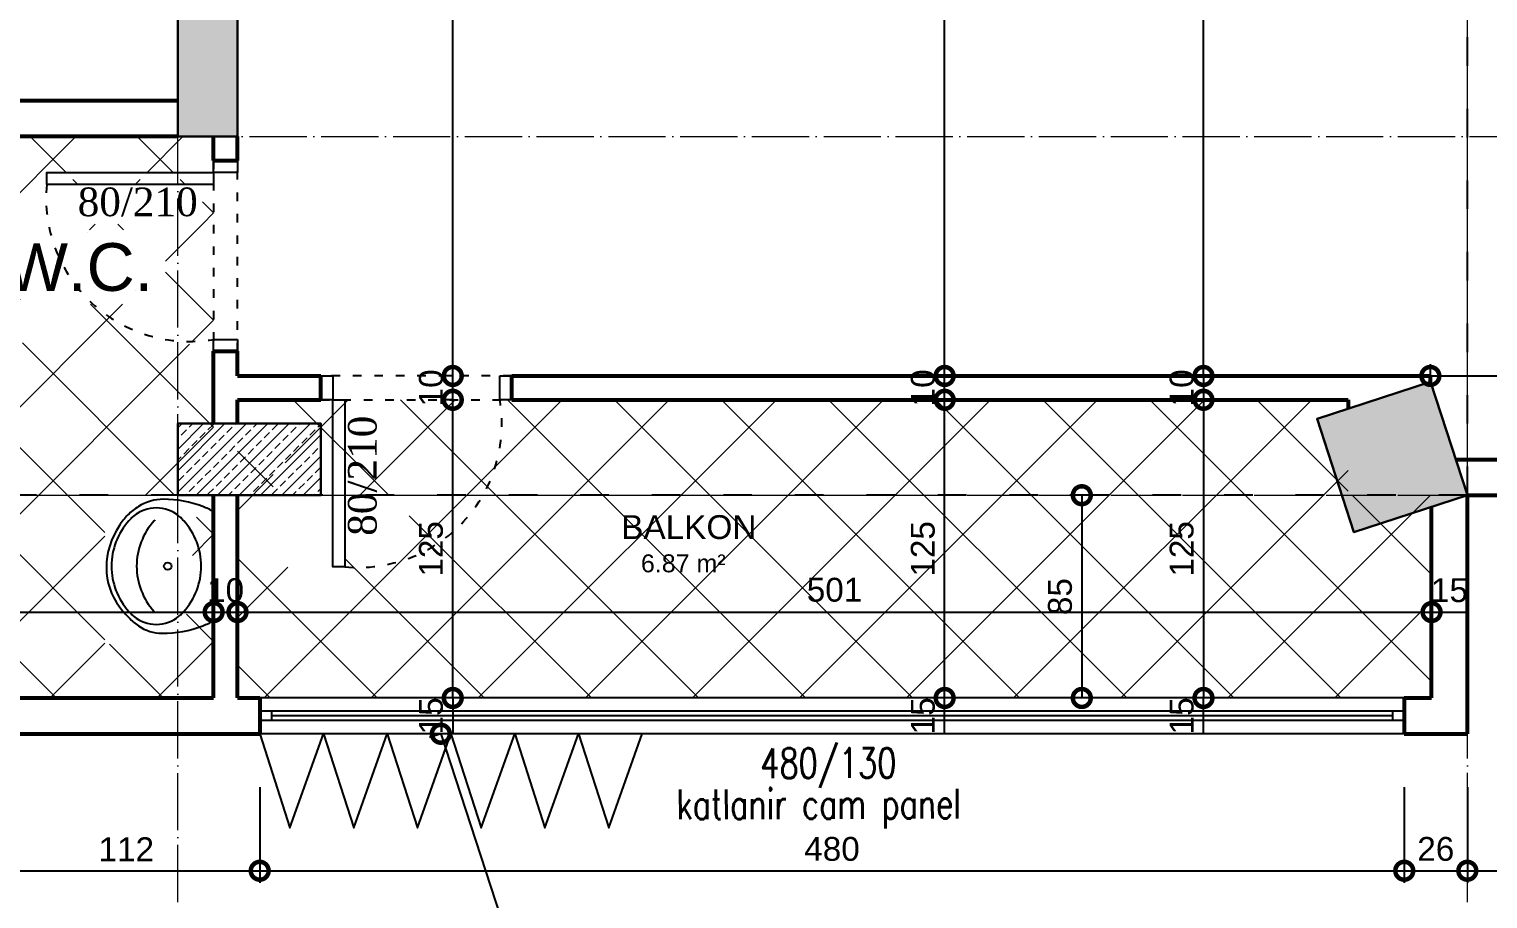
# Model space of a CAD drawing. Header units: millimetres. Extents: x 7519 to 33116, y -1769 to 3101.
# Drawn here: x 19507 to 20119, y 1234 to 1598 of the extents above; entities that cross this region are included whole.
import ezdxf

# ---------------------------------------------------------------- set-up
doc = ezdxf.new("R2010")
doc.units = ezdxf.units.MM
doc.linetypes.add('ACAD_ISO03W100', pattern=[30, 12, -18])
doc.linetypes.add('ACAD_ISO04W100', pattern=[30, 24, -3, 0, -3])
for name, color, linetype, lineweight in [('duvar', 145, 'Continuous', 53), ('iç ölçü x', 20, 'Continuous', 9), ('KAPI', 42, 'Continuous', 25), ('kolon', 1, 'Continuous', 30), ('tarama', 157, 'Continuous', 15), ('çizgi', 234, 'Continuous', 9)]:
    doc.layers.add(name, color=color, linetype=linetype, lineweight=lineweight)
for name, color, linetype in [('PENC3', 24, 'Continuous'), ('TF', 6, 'Continuous'), ('yazı', 253, 'Continuous')]:
    doc.layers.add(name, color=color, linetype=linetype)
doc.styles.add('ARIAL', font='arial.ttf', dxfattribs={"height": 10})
doc.styles.add('DIMST', font='simplex.shx', dxfattribs={"width": 0.5, "height": 11})
doc.styles.get("Standard").update_dxf_attribs({"font": 'arial.ttf'})
doc.styles.add('TÜRKÇE', font='times.ttf')
doc.dimstyles.new('KESİT', dxfattribs={"dimscale": 0, "dimtxt": 10, "dimasz": 15, "dimexe": 5, "dimexo": 5, "dimgap": 4, "dimtad": 1, "dimdec": 0, "dimdsep": 46, "dimtxsty": 'ARIAL', "dimblk": 'DOTSMALL', "dimcen": -2, "dimclrd": 256, "dimclre": 8, "dimclrt": 4, "dimadec": 0, "dimazin": 0, "dimtfac": 0.533333, "dimtdec": 0, "dimtix": 1, "dimtmove": 2, "dimatfit": 3, "dimldrblk": 'DOTSMALL', "dimfxl": 35, "dimfxlon": 1, "dimtolj": 1, "dimarcsym": 0})
pattern_1 = [(45, (-20220.43, 17.187), (-22.45064, 22.45064), []), (135, (-20220.43, 17.187), (-22.45064, -22.45064), [])]

# ---------------------------------------------------------------- blocks, each defined once
blk = doc.blocks.new('_DotSmall')
at = {"color": 0, "linetype": 'ByBlock', "const_width": 0.5}
blk.add_lwpolyline([(-0.0625, 0, 1), (0.0625, 0, 1)], format="xyb", close=True, dxfattribs=at)
blk = doc.blocks.new('*D115')
at = {"layer": 'Defpoints', "color": 0, "lineweight": 100, "transparency": 16777216}
for p in [(20209.86, 1403.08), (20110.35, 1303.08), (20326.27, 1303.08)]:
    blk.add_point(p, dxfattribs=at)
at = {"layer": 'KAPI', "color": 8, "lineweight": -2, "transparency": 16777216}
for p, q in [((20291.27, 1403.08), (20331.27, 1403.08)), ((20291.27, 1303.08), (20331.27, 1303.08))]:
    blk.add_line(p, q, dxfattribs=at)
at = {"layer": 'KAPI', "lineweight": -2, "transparency": 16777216}
blk.add_line((20326.27, 1403.08), (20326.27, 1303.08), dxfattribs=at)
at = {"layer": 'KAPI', "lineweight": -2, "transparency": 16777216, "xscale": 15, "yscale": 15, "zscale": 15}
for p, rotation in [((20326.27, 1403.08), 90), ((20326.27, 1303.08), 270)]:
    blk.add_blockref('_DotSmall', p, dxfattribs=dict(at, rotation=rotation))
at = {"layer": 'KAPI', "color": 4, "transparency": 16777216, "insert": (20317.16, 1353.08), "char_height": 10, "attachment_point": 5, "rotation": 90, "style": 'ARIAL'}
blk.add_mtext('\\A1;100', dxfattribs=at)
blk = doc.blocks.new('*D119')
at = {"layer": 'Defpoints', "color": 0, "lineweight": 100, "transparency": 16777216}
for p in [(19492, 1303.08), (19603.9, 1303.08), (19603.9, 1245.65)]:
    blk.add_point(p, dxfattribs=at)
at = {"layer": 'iç ölçü x', "color": 8, "lineweight": -2, "transparency": 16777216}
for p, q in [((19492, 1280.65), (19492, 1240.65)), ((19603.9, 1280.65), (19603.9, 1240.65))]:
    blk.add_line(p, q, dxfattribs=at)
at = {"layer": 'iç ölçü x', "lineweight": -2, "transparency": 16777216}
blk.add_line((19492, 1245.65), (19603.9, 1245.65), dxfattribs=at)
at = {"layer": 'iç ölçü x', "lineweight": -2, "transparency": 16777216, "xscale": 15, "yscale": 15, "zscale": 15, "rotation": 180}
blk.add_blockref('_DotSmall', (19492, 1245.65), dxfattribs=at)
at = {"layer": 'iç ölçü x', "lineweight": -2, "transparency": 16777216, "xscale": 15, "yscale": 15, "zscale": 15}
blk.add_blockref('_DotSmall', (19603.9, 1245.65), dxfattribs=at)
at = {"layer": 'iç ölçü x', "color": 4, "transparency": 16777216, "insert": (19547.95, 1254.67), "char_height": 10, "attachment_point": 5, "style": 'ARIAL'}
blk.add_mtext('\\A1;112', dxfattribs=at)
blk = doc.blocks.new('*D120')
at = {"layer": 'Defpoints', "color": 0, "lineweight": 100, "transparency": 16777216}
for p in [(19603.9, 1303.08), (20083.9, 1303.08), (20083.9, 1245.65)]:
    blk.add_point(p, dxfattribs=at)
at = {"layer": 'iç ölçü x', "color": 8, "lineweight": -2, "transparency": 16777216}
for p, q in [((19603.9, 1280.65), (19603.9, 1240.65)), ((20083.9, 1280.65), (20083.9, 1240.65))]:
    blk.add_line(p, q, dxfattribs=at)
at = {"layer": 'iç ölçü x', "lineweight": -2, "transparency": 16777216}
blk.add_line((19603.9, 1245.65), (20083.9, 1245.65), dxfattribs=at)
at = {"layer": 'iç ölçü x', "lineweight": -2, "transparency": 16777216, "xscale": 15, "yscale": 15, "zscale": 15, "rotation": 180}
blk.add_blockref('_DotSmall', (19603.9, 1245.65), dxfattribs=at)
at = {"layer": 'iç ölçü x', "lineweight": -2, "transparency": 16777216, "xscale": 15, "yscale": 15, "zscale": 15}
blk.add_blockref('_DotSmall', (20083.9, 1245.65), dxfattribs=at)
at = {"layer": 'iç ölçü x', "color": 4, "transparency": 16777216, "insert": (19843.9, 1254.75), "char_height": 10, "attachment_point": 5, "style": 'ARIAL'}
blk.add_mtext('\\A1;480', dxfattribs=at)
blk = doc.blocks.new('*D121')
at = {"layer": 'Defpoints', "color": 0, "lineweight": 100, "transparency": 16777216}
for p in [(20083.9, 1303.08), (20110.35, 1303.08), (20110.35, 1245.65)]:
    blk.add_point(p, dxfattribs=at)
at = {"layer": 'iç ölçü x', "color": 8, "lineweight": -2, "transparency": 16777216}
for p, q in [((20083.9, 1280.65), (20083.9, 1240.65)), ((20110.35, 1280.65), (20110.35, 1240.65))]:
    blk.add_line(p, q, dxfattribs=at)
at = {"layer": 'iç ölçü x', "lineweight": -2, "transparency": 16777216}
blk.add_line((20083.9, 1245.65), (20110.35, 1245.65), dxfattribs=at)
at = {"layer": 'iç ölçü x', "lineweight": -2, "transparency": 16777216, "xscale": 15, "yscale": 15, "zscale": 15, "rotation": 180}
blk.add_blockref('_DotSmall', (20083.9, 1245.65), dxfattribs=at)
at = {"layer": 'iç ölçü x', "lineweight": -2, "transparency": 16777216, "xscale": 15, "yscale": 15, "zscale": 15}
blk.add_blockref('_DotSmall', (20110.35, 1245.65), dxfattribs=at)
at = {"layer": 'iç ölçü x', "color": 4, "transparency": 16777216, "insert": (20097.12, 1254.75), "char_height": 10, "attachment_point": 5, "style": 'ARIAL'}
blk.add_mtext('\\A1;26', dxfattribs=at)
blk = doc.blocks.new('*D122')
at = {"layer": 'Defpoints', "color": 0, "lineweight": 100, "transparency": 16777216}
for p in [(20209.86, 1403.08), (20110.35, 1303.08), (20209.86, 1245.65)]:
    blk.add_point(p, dxfattribs=at)
at = {"layer": 'iç ölçü x', "color": 8, "lineweight": -2, "transparency": 16777216}
for p, q in [((20110.35, 1280.65), (20110.35, 1240.65)), ((20209.86, 1280.65), (20209.86, 1240.65))]:
    blk.add_line(p, q, dxfattribs=at)
at = {"layer": 'iç ölçü x', "lineweight": -2, "transparency": 16777216}
blk.add_line((20110.35, 1245.65), (20209.86, 1245.65), dxfattribs=at)
at = {"layer": 'iç ölçü x', "lineweight": -2, "transparency": 16777216, "xscale": 15, "yscale": 15, "zscale": 15, "rotation": 180}
blk.add_blockref('_DotSmall', (20110.35, 1245.65), dxfattribs=at)
at = {"layer": 'iç ölçü x', "lineweight": -2, "transparency": 16777216, "xscale": 15, "yscale": 15, "zscale": 15}
blk.add_blockref('_DotSmall', (20209.86, 1245.65), dxfattribs=at)
at = {"layer": 'iç ölçü x', "color": 4, "transparency": 16777216, "insert": (20160.1, 1254.75), "char_height": 10, "attachment_point": 5, "style": 'ARIAL'}
blk.add_mtext('\\A1;100', dxfattribs=at)
blk = doc.blocks.new('*D142')
at = {"layer": 'Defpoints', "color": 0, "lineweight": 100, "transparency": 16777216}
for p in [(19329.58, 1355.59), (19584.58, 1354.11), (19584.58, 1354.11)]:
    blk.add_point(p, dxfattribs=at)
at = {"layer": 'iç ölçü x', "color": 8, "lineweight": -2, "transparency": 16777216}
for p, q in [((19584.58, 1354.11), (19584.58, 1359.11)), ((19329.58, 1354.11), (19329.58, 1349.11))]:
    blk.add_line(p, q, dxfattribs=at)
at = {"layer": 'iç ölçü x', "lineweight": -2, "transparency": 16777216}
blk.add_line((19329.58, 1354.11), (19584.58, 1354.11), dxfattribs=at)
at = {"layer": 'iç ölçü x', "lineweight": -2, "transparency": 16777216, "xscale": 15, "yscale": 15, "zscale": 15, "rotation": 180}
blk.add_blockref('_DotSmall', (19329.58, 1354.11), dxfattribs=at)
at = {"layer": 'iç ölçü x', "lineweight": -2, "transparency": 16777216, "xscale": 15, "yscale": 15, "zscale": 15}
blk.add_blockref('_DotSmall', (19584.58, 1354.11), dxfattribs=at)
at = {"layer": 'iç ölçü x', "color": 4, "transparency": 16777216, "insert": (19457.08, 1363.21), "char_height": 10, "attachment_point": 5, "style": 'ARIAL'}
blk.add_mtext('\\A1;255', dxfattribs=at)
blk = doc.blocks.new('*D143')
at = {"layer": 'Defpoints', "color": 0, "lineweight": 100, "transparency": 16777216}
for p in [(19584.58, 1354.11), (19594.58, 1354.11), (19594.58, 1354.11)]:
    blk.add_point(p, dxfattribs=at)
at = {"layer": 'iç ölçü x', "color": 8, "lineweight": -2, "transparency": 16777216}
for p, q in [((19584.58, 1354.11), (19584.58, 1359.11)), ((19594.58, 1354.11), (19594.58, 1359.11))]:
    blk.add_line(p, q, dxfattribs=at)
at = {"layer": 'iç ölçü x', "lineweight": -2, "transparency": 16777216}
blk.add_line((19584.58, 1354.11), (19594.58, 1354.11), dxfattribs=at)
at = {"layer": 'iç ölçü x', "color": 4, "transparency": 16777216, "insert": (19589.58, 1363.21), "char_height": 10, "attachment_point": 5, "style": 'ARIAL'}
blk.add_mtext('\\A1;10', dxfattribs=at)
blk = doc.blocks.new('*D144')
at = {"layer": 'Defpoints', "color": 0, "lineweight": 100, "transparency": 16777216}
for p in [(19594.58, 1354.11), (20095.35, 1354.11), (20095.35, 1354.11)]:
    blk.add_point(p, dxfattribs=at)
at = {"layer": 'iç ölçü x', "color": 8, "lineweight": -2, "transparency": 16777216}
for p, q in [((19594.58, 1354.11), (19594.58, 1359.11)), ((20095.35, 1354.11), (20095.35, 1359.11))]:
    blk.add_line(p, q, dxfattribs=at)
at = {"layer": 'iç ölçü x', "lineweight": -2, "transparency": 16777216}
blk.add_line((19594.58, 1354.11), (20095.35, 1354.11), dxfattribs=at)
at = {"layer": 'iç ölçü x', "lineweight": -2, "transparency": 16777216, "xscale": 15, "yscale": 15, "zscale": 15, "rotation": 180}
blk.add_blockref('_DotSmall', (19594.58, 1354.11), dxfattribs=at)
at = {"layer": 'iç ölçü x', "lineweight": -2, "transparency": 16777216, "xscale": 15, "yscale": 15, "zscale": 15}
blk.add_blockref('_DotSmall', (20095.35, 1354.11), dxfattribs=at)
at = {"layer": 'iç ölçü x', "color": 4, "transparency": 16777216, "insert": (19844.96, 1363.39), "char_height": 10, "attachment_point": 5, "style": 'ARIAL'}
blk.add_mtext('\\A1;501', dxfattribs=at)
blk = doc.blocks.new('*D145')
at = {"layer": 'Defpoints', "color": 0, "lineweight": 100, "transparency": 16777216}
for p in [(20095.35, 1354.11), (20110.35, 1354.11), (20110.35, 1354.11)]:
    blk.add_point(p, dxfattribs=at)
at = {"layer": 'iç ölçü x', "color": 8, "lineweight": -2, "transparency": 16777216}
for p, q in [((20095.35, 1354.11), (20095.35, 1359.11)), ((20110.35, 1354.11), (20110.35, 1359.11))]:
    blk.add_line(p, q, dxfattribs=at)
at = {"layer": 'iç ölçü x', "lineweight": -2, "transparency": 16777216}
blk.add_line((20095.35, 1354.11), (20110.35, 1354.11), dxfattribs=at)
at = {"layer": 'iç ölçü x', "color": 4, "transparency": 16777216, "insert": (20102.85, 1363.21), "char_height": 10, "attachment_point": 5, "style": 'ARIAL'}
blk.add_mtext('\\A1;15', dxfattribs=at)
blk = doc.blocks.new('*D156')
at = {"layer": 'Defpoints', "color": 0, "lineweight": 100, "transparency": 16777216}
for p in [(19891.15, 1318.08), (19931.39, 1318.08), (19931.39, 1303.08)]:
    blk.add_point(p, dxfattribs=at)
at = {"layer": 'iç ölçü x', "color": 8, "lineweight": -2, "transparency": 16777216}
for p, q in [((19926.15, 1318.08), (19886.15, 1318.08)), ((19926.15, 1303.08), (19886.15, 1303.08))]:
    blk.add_line(p, q, dxfattribs=at)
at = {"layer": 'iç ölçü x', "lineweight": -2, "transparency": 16777216}
blk.add_line((19891.15, 1303.08), (19891.15, 1318.08), dxfattribs=at)
at = {"layer": 'iç ölçü x', "color": 4, "transparency": 16777216, "insert": (19882.04, 1310.58), "char_height": 10, "attachment_point": 5, "rotation": 90, "style": 'ARIAL'}
blk.add_mtext('\\A1;15', dxfattribs=at)
blk = doc.blocks.new('*D157')
at = {"layer": 'Defpoints', "color": 0, "lineweight": 100, "transparency": 16777216}
for p in [(19890.57, 2292.71), (19891.15, 2292.71), (19925.53, 1453.08)]:
    blk.add_point(p, dxfattribs=at)
at = {"layer": 'iç ölçü x', "color": 8, "lineweight": -2, "transparency": 16777216}
for p, q in [((19891.15, 2292.71), (19896.15, 2292.71)), ((19920.53, 1453.08), (19886.15, 1453.08))]:
    blk.add_line(p, q, dxfattribs=at)
at = {"layer": 'iç ölçü x', "lineweight": -2, "transparency": 16777216}
blk.add_line((19891.15, 1453.08), (19891.15, 2292.71), dxfattribs=at)
at = {"layer": 'iç ölçü x', "lineweight": -2, "transparency": 16777216, "xscale": 15, "yscale": 15, "zscale": 15}
for p, rotation in [((19891.15, 2292.71), 90), ((19891.15, 1453.08), 270)]:
    blk.add_blockref('_DotSmall', p, dxfattribs=dict(at, rotation=rotation))
at = {"layer": 'iç ölçü x', "color": 4, "transparency": 16777216, "insert": (19882.04, 1872.9), "char_height": 10, "attachment_point": 5, "rotation": 90, "style": 'ARIAL'}
blk.add_mtext('\\A1;840', dxfattribs=at)
blk = doc.blocks.new('*D307')
at = {"layer": 'Defpoints', "color": 0, "lineweight": 100, "transparency": 16777216}
for p in [(19999.69, 1318.08), (20019.93, 1318.08), (20019.93, 1303.08)]:
    blk.add_point(p, dxfattribs=at)
at = {"layer": 'iç ölçü x', "color": 8, "lineweight": -2, "transparency": 16777216}
for p, q in [((20014.93, 1318.08), (19994.69, 1318.08)), ((20014.93, 1303.08), (19994.69, 1303.08))]:
    blk.add_line(p, q, dxfattribs=at)
at = {"layer": 'iç ölçü x', "lineweight": -2, "transparency": 16777216}
blk.add_line((19999.69, 1303.08), (19999.69, 1318.08), dxfattribs=at)
at = {"layer": 'iç ölçü x', "color": 4, "transparency": 16777216, "insert": (19990.58, 1310.58), "char_height": 10, "attachment_point": 5, "rotation": 90, "style": 'ARIAL'}
blk.add_mtext('\\A1;15', dxfattribs=at)
blk = doc.blocks.new('*D308')
at = {"layer": 'Defpoints', "color": 0, "lineweight": 100, "transparency": 16777216}
for p in [(19998.33, 2329.07), (19999.69, 2329.07), (20017.04, 1453.08)]:
    blk.add_point(p, dxfattribs=at)
at = {"layer": 'iç ölçü x', "color": 8, "lineweight": -2, "transparency": 16777216}
for p, q in [((19999.69, 2329.07), (20004.69, 2329.07)), ((20012.04, 1453.08), (19994.69, 1453.08))]:
    blk.add_line(p, q, dxfattribs=at)
at = {"layer": 'iç ölçü x', "lineweight": -2, "transparency": 16777216}
blk.add_line((19999.69, 1453.08), (19999.69, 2329.07), dxfattribs=at)
at = {"layer": 'iç ölçü x', "lineweight": -2, "transparency": 16777216, "xscale": 15, "yscale": 15, "zscale": 15}
for p, rotation in [((19999.69, 2329.07), 90), ((19999.69, 1453.08), 270)]:
    blk.add_blockref('_DotSmall', p, dxfattribs=dict(at, rotation=rotation))
at = {"layer": 'iç ölçü x', "color": 4, "transparency": 16777216, "insert": (19990.58, 1891.07), "char_height": 10, "attachment_point": 5, "rotation": 90, "style": 'ARIAL'}
blk.add_mtext('\\A1;876', dxfattribs=at)
blk = doc.blocks.new('*D312')
at = {"layer": 'Defpoints', "color": 0, "lineweight": 100, "transparency": 16777216}
for p in [(19684.86, 1453.08), (19684.86, 1453.08), (19684.86, 1443.08)]:
    blk.add_point(p, dxfattribs=at)
at = {"layer": 'iç ölçü x', "color": 8, "lineweight": -2, "transparency": 16777216}
for p, q in [((19684.86, 1453.08), (19679.86, 1453.08)), ((19684.86, 1443.08), (19679.86, 1443.08))]:
    blk.add_line(p, q, dxfattribs=at)
at = {"layer": 'iç ölçü x', "lineweight": -2, "transparency": 16777216}
blk.add_line((19684.86, 1443.08), (19684.86, 1453.08), dxfattribs=at)
at = {"layer": 'iç ölçü x', "color": 4, "transparency": 16777216, "insert": (19675.76, 1448.08), "char_height": 10, "attachment_point": 5, "rotation": 90, "style": 'ARIAL'}
blk.add_mtext('\\A1;10', dxfattribs=at)
blk = doc.blocks.new('*D313')
at = {"layer": 'Defpoints', "color": 0, "lineweight": 100, "transparency": 16777216}
for p in [(19674.58, 2018.23), (19684.86, 2018.23), (19684.86, 1453.08)]:
    blk.add_point(p, dxfattribs=at)
at = {"layer": 'iç ölçü x', "color": 8, "lineweight": -2, "transparency": 16777216}
for p, q in [((19679.58, 2018.23), (19689.86, 2018.23)), ((19684.86, 1453.08), (19679.86, 1453.08))]:
    blk.add_line(p, q, dxfattribs=at)
at = {"layer": 'iç ölçü x', "lineweight": -2, "transparency": 16777216}
blk.add_line((19684.86, 1453.08), (19684.86, 2018.23), dxfattribs=at)
at = {"layer": 'iç ölçü x', "lineweight": -2, "transparency": 16777216, "xscale": 15, "yscale": 15, "zscale": 15}
for p, rotation in [((19684.86, 2018.23), 90), ((19684.86, 1453.08), 270)]:
    blk.add_blockref('_DotSmall', p, dxfattribs=dict(at, rotation=rotation))
at = {"layer": 'iç ölçü x', "color": 4, "transparency": 16777216, "insert": (19675.76, 1735.65), "char_height": 10, "attachment_point": 5, "rotation": 90, "style": 'ARIAL'}
blk.add_mtext('\\A1;565', dxfattribs=at)
blk = doc.blocks.new('*D356')
at = {"layer": 'Defpoints', "color": 0, "lineweight": 100, "transparency": 16777216}
for p in [(19684.86, 1443.08), (19684.86, 1443.08), (19684.86, 1318.08)]:
    blk.add_point(p, dxfattribs=at)
at = {"layer": 'iç ölçü x', "color": 8, "lineweight": -2, "transparency": 16777216}
for p, q in [((19684.86, 1443.08), (19679.86, 1443.08)), ((19684.86, 1318.08), (19679.86, 1318.08))]:
    blk.add_line(p, q, dxfattribs=at)
at = {"layer": 'iç ölçü x', "lineweight": -2, "transparency": 16777216}
blk.add_line((19684.86, 1318.08), (19684.86, 1443.08), dxfattribs=at)
at = {"layer": 'iç ölçü x', "lineweight": -2, "transparency": 16777216, "xscale": 15, "yscale": 15, "zscale": 15}
for p, rotation in [((19684.86, 1443.08), 90), ((19684.86, 1318.08), 270)]:
    blk.add_blockref('_DotSmall', p, dxfattribs=dict(at, rotation=rotation))
at = {"layer": 'iç ölçü x', "color": 4, "transparency": 16777216, "insert": (19675.76, 1380.58), "char_height": 10, "attachment_point": 5, "rotation": 90, "style": 'ARIAL'}
blk.add_mtext('\\A1;125', dxfattribs=at)
blk = doc.blocks.new('*D357')
at = {"layer": 'Defpoints', "color": 0, "lineweight": 100, "transparency": 16777216}
for p in [(19684.86, 1318.08), (19684.86, 1303.08), (19684.86, 1303.08)]:
    blk.add_point(p, dxfattribs=at)
at = {"layer": 'iç ölçü x', "color": 8, "lineweight": -2, "transparency": 16777216}
for p, q in [((19684.86, 1318.08), (19679.86, 1318.08)), ((19684.86, 1303.08), (19679.86, 1303.08))]:
    blk.add_line(p, q, dxfattribs=at)
at = {"layer": 'iç ölçü x', "lineweight": -2, "transparency": 16777216}
blk.add_line((19684.86, 1318.08), (19684.86, 1303.08), dxfattribs=at)
at = {"layer": 'iç ölçü x', "color": 4, "transparency": 16777216, "insert": (19675.76, 1310.58), "char_height": 10, "attachment_point": 5, "rotation": 90, "style": 'ARIAL'}
blk.add_mtext('\\A1;15', dxfattribs=at)
blk = doc.blocks.new('*D358')
at = {"layer": 'Defpoints', "color": 0, "lineweight": 100, "transparency": 16777216}
for p in [(19891.15, 1443.08), (19891.15, 1443.08), (19891.15, 1318.08)]:
    blk.add_point(p, dxfattribs=at)
at = {"layer": 'iç ölçü x', "color": 8, "lineweight": -2, "transparency": 16777216}
for p, q in [((19891.15, 1443.08), (19886.15, 1443.08)), ((19891.15, 1318.08), (19886.15, 1318.08))]:
    blk.add_line(p, q, dxfattribs=at)
at = {"layer": 'iç ölçü x', "lineweight": -2, "transparency": 16777216}
blk.add_line((19891.15, 1318.08), (19891.15, 1443.08), dxfattribs=at)
at = {"layer": 'iç ölçü x', "lineweight": -2, "transparency": 16777216, "xscale": 15, "yscale": 15, "zscale": 15}
for p, rotation in [((19891.15, 1443.08), 90), ((19891.15, 1318.08), 270)]:
    blk.add_blockref('_DotSmall', p, dxfattribs=dict(at, rotation=rotation))
at = {"layer": 'iç ölçü x', "color": 4, "transparency": 16777216, "insert": (19882.04, 1380.58), "char_height": 10, "attachment_point": 5, "rotation": 90, "style": 'ARIAL'}
blk.add_mtext('\\A1;125', dxfattribs=at)
blk = doc.blocks.new('*D359')
at = {"layer": 'Defpoints', "color": 0, "lineweight": 100, "transparency": 16777216}
for p in [(19891.15, 1453.08), (19891.15, 1453.08), (19891.15, 1443.08)]:
    blk.add_point(p, dxfattribs=at)
at = {"layer": 'iç ölçü x', "color": 8, "lineweight": -2, "transparency": 16777216}
for p, q in [((19891.15, 1453.08), (19886.15, 1453.08)), ((19891.15, 1443.08), (19886.15, 1443.08))]:
    blk.add_line(p, q, dxfattribs=at)
at = {"layer": 'iç ölçü x', "lineweight": -2, "transparency": 16777216}
blk.add_line((19891.15, 1443.08), (19891.15, 1453.08), dxfattribs=at)
at = {"layer": 'iç ölçü x', "color": 4, "transparency": 16777216, "insert": (19882.04, 1448.08), "char_height": 10, "attachment_point": 5, "rotation": 90, "style": 'ARIAL'}
blk.add_mtext('\\A1;10', dxfattribs=at)
blk = doc.blocks.new('*D360')
at = {"layer": 'Defpoints', "color": 0, "lineweight": 100, "transparency": 16777216}
for p in [(20017.04, 1453.08), (19999.69, 1443.08), (20016.83, 1443.08)]:
    blk.add_point(p, dxfattribs=at)
at = {"layer": 'iç ölçü x', "color": 8, "lineweight": -2, "transparency": 16777216}
for p, q in [((20012.04, 1453.08), (19994.69, 1453.08)), ((20011.83, 1443.08), (19994.69, 1443.08))]:
    blk.add_line(p, q, dxfattribs=at)
at = {"layer": 'iç ölçü x', "lineweight": -2, "transparency": 16777216}
blk.add_line((19999.69, 1453.08), (19999.69, 1443.08), dxfattribs=at)
at = {"layer": 'iç ölçü x', "color": 4, "transparency": 16777216, "insert": (19990.58, 1448.08), "char_height": 10, "attachment_point": 5, "rotation": 90, "style": 'ARIAL'}
blk.add_mtext('\\A1;10', dxfattribs=at)
blk = doc.blocks.new('*D361')
at = {"layer": 'Defpoints', "color": 0, "lineweight": 100, "transparency": 16777216}
for p in [(20017.04, 1443.08), (19999.69, 1318.08), (20016.83, 1318.08)]:
    blk.add_point(p, dxfattribs=at)
at = {"layer": 'iç ölçü x', "color": 8, "lineweight": -2, "transparency": 16777216}
for p, q in [((20012.04, 1443.08), (19994.69, 1443.08)), ((20011.83, 1318.08), (19994.69, 1318.08))]:
    blk.add_line(p, q, dxfattribs=at)
at = {"layer": 'iç ölçü x', "lineweight": -2, "transparency": 16777216}
blk.add_line((19999.69, 1443.08), (19999.69, 1318.08), dxfattribs=at)
at = {"layer": 'iç ölçü x', "lineweight": -2, "transparency": 16777216, "xscale": 15, "yscale": 15, "zscale": 15}
for p, rotation in [((19999.69, 1443.08), 90), ((19999.69, 1318.08), 270)]:
    blk.add_blockref('_DotSmall', p, dxfattribs=dict(at, rotation=rotation))
at = {"layer": 'iç ölçü x', "color": 4, "transparency": 16777216, "insert": (19990.58, 1380.58), "char_height": 10, "attachment_point": 5, "rotation": 90, "style": 'ARIAL'}
blk.add_mtext('\\A1;125', dxfattribs=at)
blk = doc.blocks.new('*D548')
at = {"layer": 'Defpoints', "color": 0, "lineweight": 100, "transparency": 16777216}
for p in [(19679.86, 1303.08), (19798.93, 937.76), (19798.93, 937.76)]:
    blk.add_point(p, dxfattribs=at)
at = {"layer": 'iç ölçü x', "color": 8, "lineweight": -2, "transparency": 16777216}
for p, q in [((19679.86, 1303.08), (19675.11, 1301.53)), ((19798.93, 937.76), (19794.18, 936.21))]:
    blk.add_line(p, q, dxfattribs=at)
at = {"layer": 'iç ölçü x', "lineweight": -2, "transparency": 16777216}
blk.add_line((19679.86, 1303.08), (19798.93, 937.76), dxfattribs=at)
at = {"layer": 'iç ölçü x', "lineweight": -2, "transparency": 16777216, "xscale": 15, "yscale": 15, "zscale": 15}
for p, rotation in [((19679.86, 1303.08), 108.0530983270387), ((19798.93, 937.76), 288.0530983270387)]:
    blk.add_blockref('_DotSmall', p, dxfattribs=dict(at, rotation=rotation))
at = {"layer": 'iç ölçü x', "color": 4, "transparency": 16777216, "insert": (19748.06, 1123.24), "char_height": 10, "attachment_point": 5, "rotation": 288.0531, "style": 'ARIAL'}
blk.add_mtext('\\A1;384', dxfattribs=at)
blk = doc.blocks.new('*D576')
at = {"layer": 'Defpoints', "color": 0, "transparency": 16777216}
for p in [(20094.85, 1453.08), (20199.86, 1453.08), (20199.86, 1453.08)]:
    blk.add_point(p, dxfattribs=at)
at = {"layer": 'iç ölçü x', "color": 8, "lineweight": -2, "transparency": 16777216}
for p, q in [((20094.85, 1453.08), (20094.85, 1458.08)), ((20199.86, 1453.08), (20199.86, 1458.08))]:
    blk.add_line(p, q, dxfattribs=at)
at = {"layer": 'iç ölçü x', "lineweight": -2, "transparency": 16777216}
blk.add_line((20094.85, 1453.08), (20199.86, 1453.08), dxfattribs=at)
at = {"layer": 'iç ölçü x', "lineweight": -2, "transparency": 16777216, "xscale": 15, "yscale": 15, "zscale": 15, "rotation": 180}
blk.add_blockref('_DotSmall', (20094.85, 1453.08), dxfattribs=at)
at = {"layer": 'iç ölçü x', "lineweight": -2, "transparency": 16777216, "xscale": 15, "yscale": 15, "zscale": 15}
blk.add_blockref('_DotSmall', (20199.86, 1453.08), dxfattribs=at)
at = {"layer": 'iç ölçü x', "color": 4, "transparency": 16777216, "insert": (20147.36, 1462.19), "char_height": 10, "attachment_point": 5, "style": 'ARIAL'}
blk.add_mtext('\\A1;105', dxfattribs=at)
blk = doc.blocks.new('*D579')
at = {"layer": 'Defpoints', "color": 0, "lineweight": 100, "transparency": 16777216}
for p in [(19948.67, 1403.08), (19948.67, 1318.08), (19948.67, 1318.08)]:
    blk.add_point(p, dxfattribs=at)
at = {"layer": 'iç ölçü x', "color": 8, "lineweight": -2, "transparency": 16777216}
for p, q in [((19948.67, 1403.08), (19943.67, 1403.08)), ((19948.67, 1318.08), (19943.67, 1318.08))]:
    blk.add_line(p, q, dxfattribs=at)
at = {"layer": 'iç ölçü x', "lineweight": -2, "transparency": 16777216}
blk.add_line((19948.67, 1403.08), (19948.67, 1318.08), dxfattribs=at)
at = {"layer": 'iç ölçü x', "lineweight": -2, "transparency": 16777216, "xscale": 15, "yscale": 15, "zscale": 15}
for p, rotation in [((19948.67, 1403.08), 90), ((19948.67, 1318.08), 270)]:
    blk.add_blockref('_DotSmall', p, dxfattribs=dict(at, rotation=rotation))
at = {"layer": 'iç ölçü x', "color": 4, "transparency": 16777216, "insert": (19939.56, 1360.58), "char_height": 10, "attachment_point": 5, "rotation": 90, "style": 'ARIAL'}
blk.add_mtext('\\A1;85', dxfattribs=at)
blk = doc.blocks.new('LAVABO')
at = {"layer": 'TF'}
blk.add_line((22.75, 0), (-22.75, 0), dxfattribs=at)
for points in [[(-22.75, 0, 0.047403), (-25, -4.54, 0.091442), (-28.04, -21, 0.141097), (-25, -31.54, 0.056237), (-21.45, -35.99, 0.056237), (-17, -39.54), (-17, -39.54, 0.150413)], [(-17, -39.54, 0.150413), (0.68, -44.98, 0.162331), (17, -39.54, 0.035437), (21.69, -35.47, 0.042906), (25, -31.54, 0.154686), (28.15, -21.61, 0.091442), (25, -4.54, 0.047403), (22.75, 0, 0.310993)], [(-19.4, -24.6, 0.003661), (-19, -24.97, 0.18596), (0, -32.29, 0.18596), (19, -24.97, 0.01249)], [(19, -24.97, 0.003661), (19.4, -24.6, 0.023742)]]:
    blk.add_lwpolyline(points, format="xyb", dxfattribs=at)
blk.add_lwpolyline([(19, -35.54, 0.01249), (20.34, -34.26, 0.023742), (21, -33.54, 0.174347), (24.42, -24.04, 0.174347), (21, -14.54, 0.023742), (20.34, -13.82, 0.01249), (19, -12.54, 0.18596), (0, -5.22, 0.18596), (-19, -12.54, 0.01249), (-20.34, -13.82, 0.023742), (-21, -14.54, 0.174347), (-24.42, -24.04, 0.174347), (-21, -33.54, 0.023742), (-20.34, -34.26, 0.01249), (-19, -35.54, 0.18596), (0, -42.86, 0.18596)], format="xyb", close=True, dxfattribs=at)
blk.add_circle((0, -19.26), 1.59, dxfattribs=at)

msp = doc.modelspace()

# ---------------------------------------------------------------- hatches: boundary and pattern name
at = {"layer": 'tarama'}
h = msp.add_hatch(dxfattribs=at)
h.set_pattern_fill('ANSI33', color=256)
h.set_pattern_definition([(45, (-17994.233, 6995.6244), (-4.4901281, 4.4901281), []), (45, (-17989.743, 6995.6244), (-4.4901281, 4.4901281), [3.175, -1.5875])])
h.paths.add_polyline_path([(19339.578, 1728.406), (19314.601, 1728.406), (19314.601, 1649.173), (19339.578, 1649.173)])
h.paths.add_polyline_path([(19339.578, 1649.173), (19314.601, 1649.173), (19314.601, 1553.461), (19339.578, 1553.461)])
h.paths.add_polyline_path([(19594.578, 1649.173), (19569.578, 1649.173), (19569.578, 1553.461), (19594.578, 1553.461)])
h.paths.add_polyline_path([(19594.578, 1728.406), (19569.578, 1728.406), (19569.578, 1649.173), (19594.578, 1649.173)])
h.paths.add_polyline_path([(19364.578, 1453.081), (19314.601, 1453.081), (19314.601, 1403.081), (19364.578, 1403.081)])
h.paths.add_polyline_path([(20094.854, 1450.619), (20047.315, 1435.124), (20057.76, 1403.081), (20110.349, 1403.081)])
h.paths.add_polyline_path([(20110.349, 1403.081), (20057.76, 1403.081), (20062.81, 1387.586)])
h.paths.add_polyline_path([(20194.343, 1919.062), (20146.805, 1903.567), (20157.249, 1871.523), (20209.838, 1871.523)])
h.paths.add_polyline_path([(20209.838, 1871.523), (20157.249, 1871.523), (20160.278, 1862.231), (20181.329, 1862.231)])
h.paths.add_polyline_path([(20181.329, 1862.231), (20160.278, 1862.231), (20162.3, 1856.028)])
h.paths.add_polyline_path([(20209.856, 2416.258), (20159.856, 2399.39), (20159.856, 2359.258), (20209.856, 2359.258)])
h = msp.add_hatch(dxfattribs=at)
h.set_pattern_fill('ANSI37', color=256, scale=10, style=0)
h.set_pattern_definition(pattern_1)
edge = h.paths.add_edge_path(flags=17)
edge.add_line((19569.578, 1533.406), (19514.578, 1533.406))
edge.add_arc((19574.423, 1527.663), 60.12, 174.518165, 265.377152)
edge.add_line((19569.578, 1467.738), (19569.578, 1533.406))
edge = h.paths.add_edge_path(flags=17)
edge.add_line((19584.578, 1533.406), (19569.578, 1533.406))
edge.add_line((19569.578, 1533.406), (19569.578, 1467.738))
edge.add_arc((19574.423, 1527.663), 60.12, 265.377152, 279.724027)
edge.add_line((19584.578, 1468.406), (19584.578, 1533.406))
h.paths.add_polyline_path([(19584.578, 1553.406), (19569.578, 1553.406), (19569.578, 1538.406), (19584.578, 1538.406), (19584.578, 1543.406)], flags=17)
edge = h.paths.add_edge_path()
edge.add_line((19569.578, 1553.411), (19414.327, 1553.445))
edge.add_line((19414.327, 1553.445), (19414.327, 1403.081))
edge.add_line((19414.327, 1403.081), (19584.578, 1463.406))
edge.add_line((19584.578, 1463.406), (19569.578, 1467.738))
edge.add_arc((19574.423, 1527.663), 60.12, 174.518165, 265.377152, ccw=False)
edge.add_line((19514.578, 1533.406), (19514.578, 1538.406))
edge.add_line((19514.578, 1538.406), (19569.578, 1538.406))
edge.add_line((19569.578, 1538.406), (19569.578, 1553.411))
edge = h.paths.add_edge_path()
edge.add_line((19414.327, 1553.445), (19339.578, 1553.461))
edge.add_line((19339.578, 1553.461), (19329.578, 1553.461))
edge.add_line((19329.578, 1553.461), (19330.078, 1510.385))
edge.add_arc((19331.078, 1510.385), 1, 93.576334, 180, ccw=False)
edge.add_line((19331.016, 1511.383), (19348.082, 1512.45))
edge.add_line((19348.082, 1512.45), (19350.491, 1510.186))
edge.add_arc((19374.998, 1394.455), 118.298, 90, 101.956138, ccw=False)
edge.add_arc((19374.998, 1482.412), 30.341, 72.364797, 90, ccw=False)
edge.add_arc((19376.934, 1488.501), 23.951, 52.494967, 72.364797, ccw=False)
edge.add_arc((19379.901, 1492.366), 19.079, 28.356422, 52.494967, ccw=False)
edge.add_arc((19384.455, 1494.825), 13.903, 0, 28.356422, ccw=False)
edge.add_arc((19384.455, 1494.825), 13.903, 331.643578, 360, ccw=False)
edge.add_arc((19379.901, 1497.283), 19.079, 307.505033, 331.643578, ccw=False)
edge.add_arc((19376.934, 1501.148), 23.951, 287.635203, 307.505033, ccw=False)
edge.add_arc((19374.998, 1507.237), 30.341, 270, 287.635203, ccw=False)
edge.add_arc((19374.998, 1595.195), 118.298, 258.043862, 270, ccw=False)
edge.add_line((19350.491, 1479.463), (19348.082, 1477.199))
edge.add_line((19348.082, 1477.199), (19331.016, 1478.266))
edge.add_arc((19331.078, 1479.264), 1, 180, 266.423666, ccw=False)
edge.add_line((19330.078, 1479.264), (19329.578, 1453.081))
edge.add_line((19329.578, 1453.081), (19364.578, 1453.081))
edge.add_line((19364.578, 1453.081), (19364.578, 1403.081))
edge.add_line((19364.578, 1403.081), (19414.327, 1403.081))
edge.add_line((19414.327, 1403.081), (19414.327, 1553.445))
edge = h.paths.add_edge_path()
edge.add_line((19414.327, 1403.081), (19364.578, 1403.081))
edge.add_line((19364.578, 1403.081), (19329.578, 1403.081))
edge.add_line((19329.578, 1403.081), (19329.578, 1398.081))
edge.add_line((19329.578, 1398.081), (19374.578, 1398.081))
edge.add_arc((19374.578, 1363.081), 35, 0, 90, ccw=False)
edge.add_line((19409.578, 1363.081), (19409.578, 1318.081))
edge.add_line((19409.578, 1318.081), (19414.327, 1318.081))
edge.add_line((19414.327, 1318.081), (19414.327, 1403.081))
h.paths.add_polyline_path([(19584.578, 1403.081), (19584.578, 1463.406), (19569.578, 1318.081), (19584.578, 1318.081)], flags=17)
h.paths.add_polyline_path([(19524.425, 1516.68), (19579.918, 1516.68), (19579.918, 1535.498), (19524.425, 1535.498)], flags=17)
h.paths.add_polyline_path([(19384.879, 1483.228), (19564.422, 1483.228), (19564.422, 1514.272), (19384.879, 1514.272)])
h.paths.add_polyline_path([(19425.668, 1462.244), (19504.367, 1462.244), (19504.367, 1485.22), (19425.668, 1485.22)], flags=16)
h.paths.add_polyline_path([(19578.882, 1352.838), (19599.421, 1352.838), (19599.421, 1373.445), (19578.882, 1373.445)])
h.paths.add_polyline_path([(19538.952, 1403.081), (19578.351, 1403.081), (19584.578, 1463.406), (19414.327, 1403.081), (19414.327, 1318.081), (19569.578, 1318.081), (19571.903, 1340.609), (19538.952, 1340.609)])
h = msp.add_hatch(dxfattribs=at)
h.set_pattern_fill('ANSI37', color=256, scale=10, style=0)
h.set_pattern_definition(pattern_1)
h.paths.add_polyline_path([(19609.578, 1443.081), (19604.578, 1443.081), (19594.578, 1443.081), (19594.578, 1403.081), (19609.578, 1403.081)])
h.paths.add_polyline_path([(19679.578, 1443.081), (19614.578, 1443.081), (19614.578, 1403.081), (19672.51, 1403.081, 0.1740244)])
h.paths.add_polyline_path([(20060.349, 1443.081), (19684.578, 1443.081), (19679.578, 1443.081, -0.1740244), (19672.51, 1403.081), (20060.349, 1403.081)])
h.paths.add_polyline_path([(20095.349, 1403.081), (19672.51, 1403.081, -0.2948749), (19614.578, 1373.081), (19609.578, 1373.081), (19609.578, 1403.081), (19594.578, 1403.081), (19594.578, 1318.081), (19603.896, 1318.081), (20083.896, 1318.081), (20095.349, 1318.081)])
h.paths.add_polyline_path([(19631.304, 1382.928), (19631.304, 1438.421), (19612.486, 1438.421), (19612.486, 1382.928)], flags=9)
h.paths.add_polyline_path([(19892.42, 1437.385), (19892.42, 1457.924), (19871.813, 1457.924), (19871.813, 1437.385)], flags=9)
h.paths.add_polyline_path([(20000.958, 1437.385), (20000.958, 1457.924), (19980.351, 1457.924), (19980.351, 1437.385)], flags=9)
h.paths.add_polyline_path([(19578.882, 1352.838), (19599.421, 1352.838), (19599.421, 1373.445), (19578.882, 1373.445)], flags=9)
h.paths.add_polyline_path([(19831.802, 1353.01), (19860.11, 1353.01), (19860.11, 1373.617), (19831.802, 1373.617)], flags=24)
h.paths.add_polyline_path([(19686.13, 1365.946), (19686.13, 1394.254), (19665.523, 1394.254), (19665.523, 1365.946)], flags=24)
h.paths.add_polyline_path([(19892.42, 1365.946), (19892.42, 1394.254), (19871.813, 1394.254), (19871.813, 1365.946)], flags=24)
h.paths.add_polyline_path([(20000.958, 1365.946), (20000.958, 1394.254), (19980.351, 1394.254), (19980.351, 1365.946)], flags=24)
h.paths.add_polyline_path([(19752.944, 1381.959), (19814.796, 1381.959), (19814.796, 1397.481), (19752.944, 1397.481)], flags=24)
h.paths.add_polyline_path([(19761.861, 1368.733), (19801.211, 1368.733), (19801.211, 1380.221), (19761.861, 1380.221)], flags=24)
h = msp.add_hatch(dxfattribs=at)
h.set_pattern_fill('ANSI33', color=256)
h.set_pattern_definition([(45, (-17244.704, 17.187), (-4.4901281, 4.4901281), []), (45, (-17240.214, 17.187), (-4.4901281, 4.4901281), [3.175, -1.5875])])
h.paths.add_polyline_path([(19629.555, 1433.081), (19569.555, 1433.081), (19569.555, 1403.081), (19629.555, 1403.081)])

# ---------------------------------------------------------------- linework, layer by layer
at = {"linetype": 'ACAD_ISO03W100'}
for q in [(20110.349, 1871.523), (19314.578, 1403.081)]:
    msp.add_line((20110.349, 1403.081), q, dxfattribs=at)
msp.add_line((19569.578, 1553.406), (19569.578, 1728.406))
at = {"layer": 'duvar'}
for p, q in [((19569.578, 1568.406), (19339.578, 1568.461)), ((19569.578, 1553.411), (19339.578, 1553.461)), ((19584.578, 1543.406), (19584.578, 1553.406)), ((19594.578, 1543.406), (19594.578, 1553.406)), ((19584.578, 1543.406), (19594.578, 1543.406)), ((19584.578, 1463.406), (19594.578, 1463.406)), ((19584.578, 1433.081), (19584.578, 1463.406)), ((19594.578, 1453.081), (19594.578, 1463.406)), ((19594.578, 1453.081), (19629.578, 1453.081)), ((19629.578, 1443.081), (19629.578, 1453.081)), ((19709.578, 1443.081), (19709.578, 1453.081)), ((19709.578, 1453.081), (20094.854, 1453.081)), ((20094.854, 1450.619), (20094.854, 1453.081)), ((19594.578, 1443.081), (19629.578, 1443.081)), ((19594.578, 1433.081), (19594.578, 1443.081)), ((19709.578, 1443.081), (20060.349, 1443.081)), ((20060.349, 1443.081), (20060.349, 1439.373)), ((20105.459, 1418.081), (20199.856, 1418.081)), ((19584.578, 1318.081), (19584.578, 1403.081)), ((19594.578, 1318.081), (19594.578, 1403.081)), ((20110.349, 1303.081), (20110.349, 1403.081)), ((20110.349, 1403.081), (20209.856, 1403.081)), ((20095.349, 1318.081), (20095.349, 1398.192)), ((19492, 1318.081), (19584.578, 1318.081)), ((19594.578, 1318.081), (19603.896, 1318.081)), ((19603.896, 1318.081), (19603.896, 1303.081)), ((20083.896, 1318.081), (20083.896, 1303.081)), ((20083.896, 1318.081), (20095.349, 1318.081)), ((19492, 1303.081), (19603.896, 1303.081)), ((20083.896, 1303.081), (20110.349, 1303.081))]:
    msp.add_line(p, q, dxfattribs=at)
at = {"layer": 'KAPI'}
for p, q in [((20083.896, 1318.081), (19603.896, 1318.081)), ((20083.896, 1312.581), (19603.896, 1312.581)), ((19608.896, 1312.581), (19608.896, 1308.581)), ((20078.896, 1310.581), (19608.896, 1310.581)), ((20078.896, 1312.581), (20078.896, 1308.581)), ((20083.896, 1308.581), (19603.896, 1308.581)), ((20083.896, 1303.081), (19603.896, 1303.081))]:
    msp.add_line(p, q, dxfattribs=at)
for points in [[(19603.896, 1303.081), (19616.596, 1263.633), (19630.631, 1303.081)], [(19630.631, 1303.081), (19643.33, 1263.633), (19657.365, 1303.081)], [(19657.365, 1303.081), (19670.064, 1263.633), (19684.099, 1303.081)], [(19684.099, 1303.081), (19696.799, 1263.633), (19710.834, 1303.081)], [(19710.834, 1303.081), (19723.533, 1263.633), (19737.568, 1303.081)], [(19737.568, 1303.081), (19750.267, 1263.633), (19764.303, 1303.081)]]:
    msp.add_lwpolyline(points, dxfattribs=at)
at = {"layer": 'kolon'}
for points in [[(19594.578, 1553.406), (19594.578, 1728.406), (19569.578, 1728.406), (19569.578, 1553.406)], [(20110.349, 1403.081), (20062.81, 1387.586), (20047.315, 1435.124), (20094.854, 1450.619)], [(19569.555, 1403.081), (19629.555, 1403.081), (19629.555, 1433.081), (19569.555, 1433.081)]]:
    msp.add_lwpolyline(points, close=True, dxfattribs=at)
at = {"layer": 'PENC3', "linetype": 'ACAD_ISO03W100', "ltscale": 0.3}
for p, q in [((19584.578, 1543.406), (19584.578, 1463.406)), ((19594.578, 1463.406), (19594.578, 1543.406)), ((19709.578, 1453.081), (19629.578, 1453.081)), ((19629.578, 1443.081), (19709.578, 1443.081))]:
    msp.add_line(p, q, dxfattribs=at)
at = {"layer": 'PENC3', "linetype": 'ByBlock', "ltscale": 2500}
for points in [[(19594.578, 1543.406), (19594.578, 1538.406), (19584.578, 1538.406), (19584.578, 1543.406)], [(19584.578, 1538.406), (19584.578, 1533.406), (19514.578, 1533.406), (19514.578, 1538.406)], [(19594.578, 1468.406), (19594.578, 1463.406), (19584.578, 1463.406), (19584.578, 1468.406)], [(19629.578, 1453.081), (19634.578, 1453.081), (19634.578, 1443.081), (19629.578, 1443.081)], [(19704.578, 1453.081), (19709.578, 1453.081), (19709.578, 1443.081), (19704.578, 1443.081)], [(19634.578, 1443.081), (19639.578, 1443.081), (19639.578, 1373.081), (19634.578, 1373.081)]]:
    msp.add_lwpolyline(points, close=True, dxfattribs=at)
at = {"layer": 'PENC3', "linetype": 'ACAD_ISO03W100', "ltscale": 0.3}
for centre, start, end in [((19574.423, 1527.663), 174.518165, 279.724027), ((19645.321, 1432.926), 264.518165, 9.724027)]:
    msp.add_arc(centre, 60.12, start, end, dxfattribs=at)
at = {"layer": 'çizgi', "linetype": 'ACAD_ISO04W100'}
for p, q in [((19569.578, 1112.128), (19569.578, 2550.792)), ((20110.372, 1112.147), (20110.372, 2550.792)), ((19148.109, 1553.461), (20429.546, 1553.461)), ((19148.109, 1403.081), (20429.546, 1403.081))]:
    msp.add_line(p, q, dxfattribs=at)

# ---------------------------------------------------------------- block references
at = {"layer": 'TF', "rotation": 270.0000000000026}
msp.add_blockref('LAVABO', (19584.578, 1373.34), dxfattribs=at)

# ---------------------------------------------------------------- texts
for s, height, p in [('BANYO-W.C.', 20, (19390.053, 1488.743)), ('BALKON', 10, (19755.531, 1384.717)), ('6.87 m²', 7.5, (19763.776, 1370.775))]:
    msp.add_text(s, height=height).set_placement(p)
at = {"layer": 'KAPI', "style": 'DIMST', "width": 0.75}
for s, p in [('480/130', (19813.872, 1284.444)), ('katlanir cam panel', (19778.709, 1267.207))]:
    msp.add_text(s, height=12.5, rotation=0.17418, dxfattribs=at).set_placement(p)
at = {"layer": 'yazı', "linetype": 'ByBlock', "ltscale": 2500, "style": 'TÜRKÇE'}
msp.add_text('80/210', height=12, dxfattribs=at).set_placement((19527.562, 1520.058))
msp.add_text('80/210', height=12, rotation=90, dxfattribs=at).set_placement((19652.925, 1386.065))

# ---------------------------------------------------------------- dimensions: what is measured, and where the dimension line sits
at = {"layer": 'iç ölçü x'}
for base, p1, p2, angle, picture, middle in [((19999.689, 2329.068), (20017.043, 1453.081), (19998.33, 2329.068), 90, '*D308', (19990.583, 1891.074)), ((19891.151, 2292.714), (19925.526, 1453.081), (19890.569, 2292.714), 90, '*D157', (19882.045, 1872.897)), ((19684.861, 2018.226), (19684.861, 1453.081), (19674.578, 2018.226), 90, '*D313', (19675.755, 1735.653)), ((19684.861, 1453.081), (19684.861, 1443.081), (19684.861, 1453.081), 90, '*D312', (19675.755, 1448.081)), ((19891.151, 1453.081), (19891.151, 1443.081), (19891.151, 1453.081), 90, '*D359', (19882.045, 1448.081)), ((19999.689, 1443.081), (20017.043, 1453.081), (20016.83, 1443.081), 270, '*D360', (19990.583, 1448.081)), ((19684.861, 1443.081), (19684.861, 1318.081), (19684.861, 1443.081), 90, '*D356', (19675.755, 1380.581)), ((19891.151, 1443.081), (19891.151, 1318.081), (19891.151, 1443.081), 90, '*D358', (19882.045, 1380.581)), ((19999.689, 1318.081), (20017.043, 1443.081), (20016.83, 1318.081), 270, '*D361', (19990.583, 1380.581)), ((19684.861, 1303.081), (19684.861, 1318.081), (19684.861, 1303.081), 270, '*D357', (19675.755, 1310.581)), ((19891.151, 1318.081), (19931.389, 1303.081), (19931.389, 1318.081), 90, '*D156', (19882.045, 1310.581)), ((19999.689, 1318.081), (20019.927, 1303.081), (20019.927, 1318.081), 90, '*D307', (19990.583, 1310.581))]:
    dim = msp.add_linear_dim(base=base, p1=p1, p2=p2, angle=angle, dimstyle='KESİT', override={"dimscale": 1}, dxfattribs=at)
    dim.commit()
    dim.dimension.update_dxf_attribs({"geometry": picture, "text_midpoint": middle})
for p1, p2, picture, middle in [((20094.854, 1453.081), (20199.856, 1453.081), '*D576', (20147.355, 1462.187)), ((19948.67, 1403.081), (19948.67, 1318.081), '*D579', (19939.564, 1360.581)), ((19679.861, 1303.081), (19798.935, 937.762), '*D548', (19748.058, 1123.244))]:
    dim = msp.add_aligned_dim(p1=p1, p2=p2, distance=0, dimstyle='KESİT', override={"dimscale": 1}, dxfattribs=at)
    dim.commit()
    dim.dimension.update_dxf_attribs({"geometry": picture, "text_midpoint": middle})
for base, p1, p2, picture, middle in [((20209.856, 1245.647), (20110.349, 1303.081), (20209.856, 1403.081), '*D122', (20160.103, 1254.753)), ((19584.578, 1354.108), (19329.578, 1355.595), (19584.578, 1354.108), '*D142', (19457.078, 1363.213)), ((19594.578, 1354.108), (19584.578, 1354.108), (19594.578, 1354.108), '*D143', (19589.578, 1363.213)), ((20110.349, 1354.108), (20095.349, 1354.108), (20110.349, 1354.108), '*D145', (20102.849, 1363.213)), ((19603.896, 1245.647), (19492, 1303.081), (19603.896, 1303.081), '*D119', (19547.948, 1254.668)), ((20083.896, 1245.647), (19603.896, 1303.081), (20083.896, 1303.081), '*D120', (19843.896, 1254.753)), ((20110.349, 1245.647), (20083.896, 1303.081), (20110.349, 1303.081), '*D121', (20097.123, 1254.753))]:
    dim = msp.add_linear_dim(base=base, p1=p1, p2=p2, dimstyle='KESİT', override={"dimscale": 1}, dxfattribs=at)
    dim.commit()
    dim.dimension.update_dxf_attribs({"geometry": picture, "text_midpoint": middle})
dim = msp.add_linear_dim(base=(20095.349, 1354.108), p1=(19594.578, 1354.108), p2=(20095.349, 1354.108), dimstyle='KESİT', override={"dimscale": 1}, dxfattribs=at)
dim.commit()
dim.dimension.update_dxf_attribs({"geometry": '*D144', "text_midpoint": (19844.963, 1363.385), "dimtype": 160})
at = {"layer": 'KAPI'}
dim = msp.add_linear_dim(base=(20326.265, 1303.081), p1=(20209.856, 1403.081), p2=(20110.349, 1303.081), angle=90, dimstyle='KESİT', override={"dimscale": 1}, dxfattribs=at)
dim.commit()
dim.dimension.update_dxf_attribs({"geometry": '*D115', "text_midpoint": (20317.159, 1353.081)})

doc.saveas('drawing.dxf')
